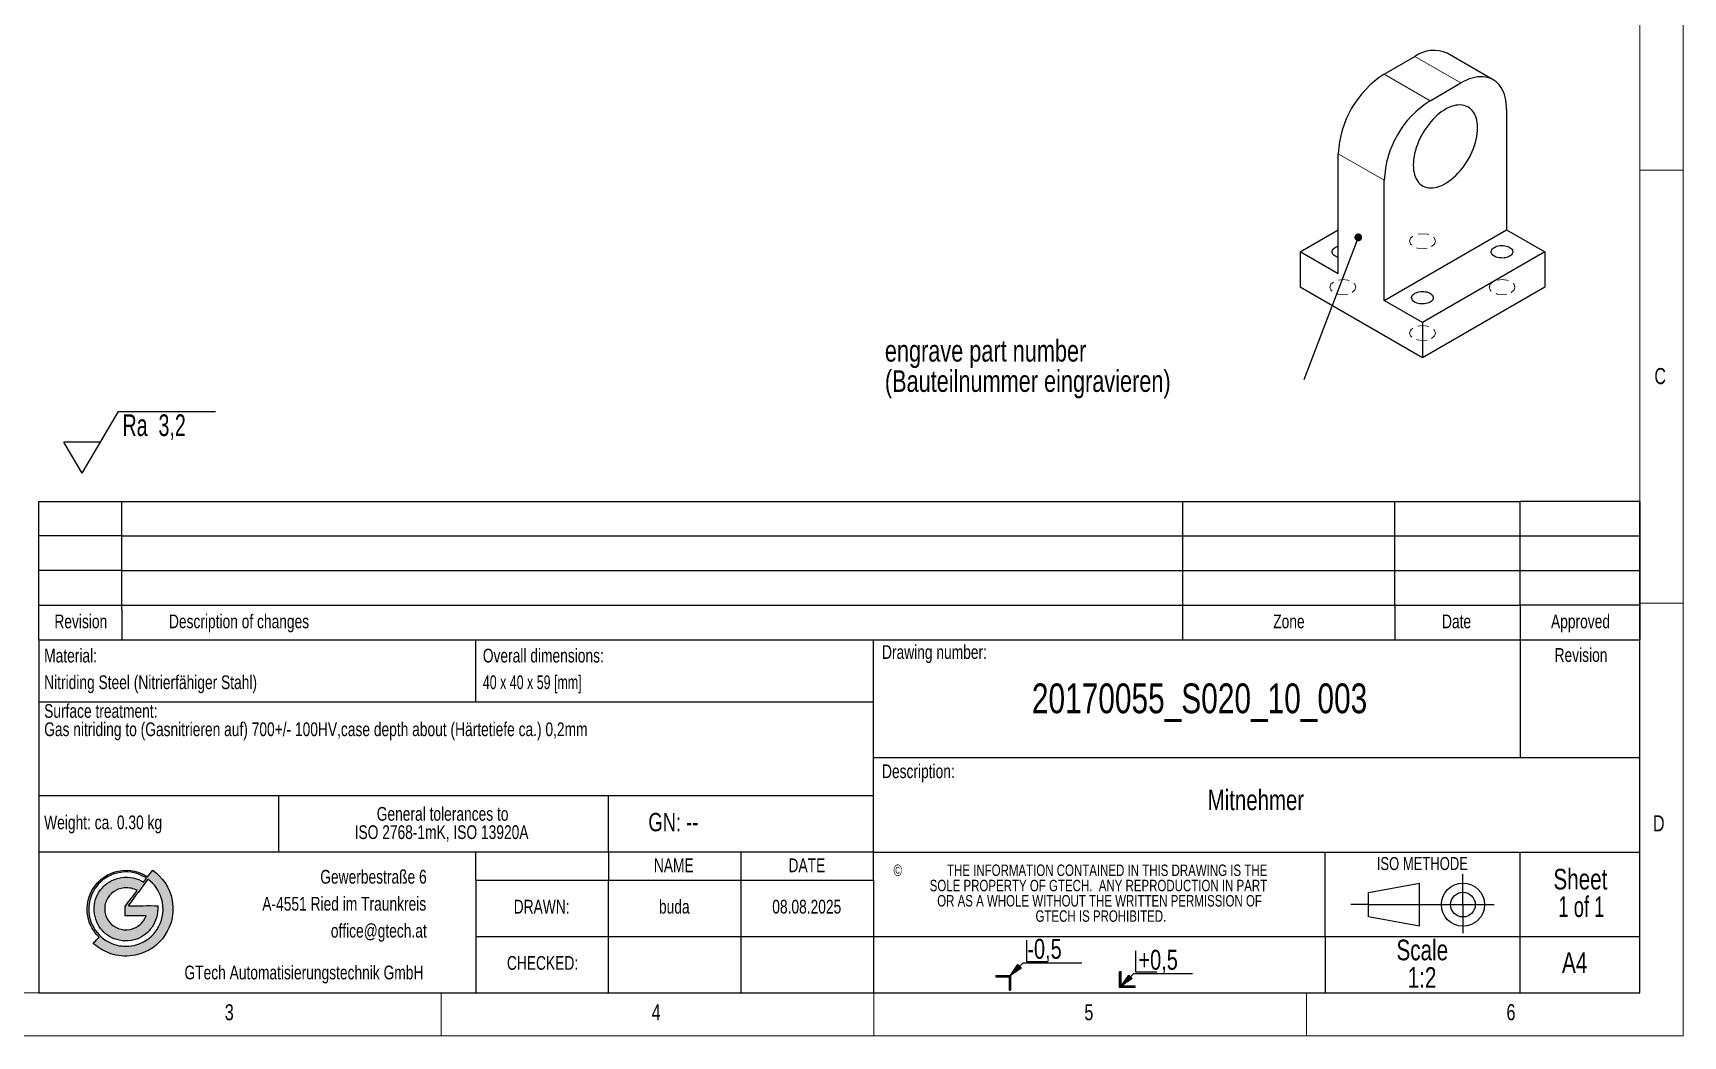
# Model space of a CAD drawing. Header units: millimetres. Extents: x 10 to 584, y 10 to 410.
# Drawn here: x 202.7 to 584, y 10 to 241.7 of the extents above; entities that cross this region are included whole.
import ezdxf

# ---------------------------------------------------------------- set-up
doc = ezdxf.new("R2010")
doc.units = ezdxf.units.MM
doc.header["$LTSCALE"] = 2
doc.linetypes.add('HIDDEN', pattern=[1.905, 1.27, -0.635])
doc.layers.add('SLD-0', color=7, linetype='Continuous')
doc.styles.add('SLDTEXTSTYLE0', font='TXT', dxfattribs={"width": 0.75})
doc.styles.add('SLDTEXTSTYLE1', font='TXT', dxfattribs={"width": 0.676471})
doc.styles.add('SLDTEXTSTYLE2', font='TXT', dxfattribs={"width": 0.666667})
doc.styles.add('SLDTEXTSTYLE3', font='TXT', dxfattribs={"width": 0.678571})
doc.dimstyles.new('SLDDIMSTYLE5', dxfattribs={"dimtxt": 0.18, "dimasz": 1.8, "dimexe": 0, "dimexo": 0.0625, "dimgap": 0, "dimtad": 0, "dimtih": 1, "dimtoh": 1, "dimdec": 0, "dimrnd": 1e-09, "dimzin": 0, "dimdsep": 46, "dimtxsty": 'Standard', "dimblk1": 'DOT', "dimblk2": 'DOT', "dimsah": 1, "dimcen": 0.09, "dimadec": 0, "dimazin": 0, "dimtfac": 1.8, "dimtdec": 0, "dimtofl": 0, "dimtmove": 0, "dimatfit": 3, "dimldrblk": 'DOT', "dimfxl": 1, "dimfrac": 2, "dimtolj": 1, "dimtzin": 0, "dimarcsym": 0})

# ---------------------------------------------------------------- blocks, each defined once
blk = doc.blocks.new('SW_NOTE_0')
at = {"layer": 'SLD-0', "color": 0, "char_height": 3.175, "attachment_point": 2, "style": 'SLDTEXTSTYLE0'}
for s, insert in [('General tolerances to', (22.32, 4.09)), ('ISO 2768-1mK, ISO 13920A', (22.08, -0.14))]:
    blk.add_mtext(s, dxfattribs=dict(at, insert=insert))
blk = doc.blocks.new('SW_NOTE_0_1')
at = {"layer": 'SLD-0', "color": 0, "char_height": 3.175, "attachment_point": 3, "style": 'SLDTEXTSTYLE0'}
for s, insert in [('Gewerbestraße 6', (34.83, 4.09)), ('A-4551 Ried im Traunkreis', (34.71, -2.14)), ('office@gtech.at', (34.84, -8.37)), ('GTech Automatisierungstechnik GmbH', (34.06, -18.02))]:
    blk.add_mtext(s, dxfattribs=dict(at, insert=insert))
blk = doc.blocks.new('SW_NOTE_0_2')
at = {"layer": 'SLD-0', "color": 0, "char_height": 3.175, "attachment_point": 1, "style": 'SLDTEXTSTYLE0'}
for s, insert in [('Surface treatment:', (0, 4.09)), ('Gas nitriding to (Gasnitrieren auf) 700+/- 100HV,case depth about (Härtetiefe ca.) 0,2mm', (0, -0.14))]:
    blk.add_mtext(s, dxfattribs=dict(at, insert=insert))
blk = doc.blocks.new('SW_NOTE_0_3')
at = {"layer": 'SLD-0', "color": 0, "char_height": 4.763, "attachment_point": 2, "style": 'SLDTEXTSTYLE0'}
for s, insert in [('Scale', (8.41, 6.14)), ('1:2', (8.35, -0.21))]:
    blk.add_mtext(s, dxfattribs=dict(at, insert=insert))
blk = doc.blocks.new('SW_NOTE_0_4')
at = {"layer": 'SLD-0', "color": 0, "attachment_point": 2, "style": 'SLDTEXTSTYLE0'}
for s, insert, char_height in [('©', (1.28, 3.41), 2.65), ('THE INFORMATION CONTAINED IN THIS DRAWING IS THE', (49.67, 3.41), 2.6458), ('SOLE PROPERTY OF GTECH.  ANY REPRODUCTION IN PART', (47.66, -0.12), 2.6458), ('OR AS A WHOLE WITHOUT THE WRITTEN PERMISSION OF', (47.92, -3.64), 2.6458), ('GTECH IS PROHIBITED.', (48.23, -7.17), 2.6458)]:
    blk.add_mtext(s, dxfattribs=dict(at, insert=insert, char_height=char_height))
blk = doc.blocks.new('SW_NOTE_0_5')
at = {"layer": 'SLD-0', "color": 0, "char_height": 4.763, "attachment_point": 2}
for s, insert, style in [('Sheet', (8.56, 6.14), 'SLDTEXTSTYLE0'), ('1 of 1', (8.79, -0.21), 'SLDTEXTSTYLE2')]:
    blk.add_mtext(s, dxfattribs=dict(at, insert=insert, style=style))
blk = doc.blocks.new('SW_SFSYMBOL_0')
at = {"layer": 'SLD-0', "color": 0}
for p, q in [((-9.35, -7.14), (-0.92, 7.14)), ((-0.92, 7.14), (21.53, 7.14)), ((-9.35, -7.14), (-13.56, 0)), ((-5.14, 0), (-13.56, 0))]:
    blk.add_line(p, q, dxfattribs=at)
at = {"layer": 'SLD-0', "color": 0, "insert": (0, 6.45), "char_height": 5, "attachment_point": 1, "style": 'SLDTEXTSTYLE3'}
blk.add_mtext('Ra  3,2', dxfattribs=at)
blk = doc.blocks.new('SW_NOTE_0_6')
at = {"color": 0, "linetype": 'Continuous', "lineweight": 0, "char_height": 5, "attachment_point": 1, "style": 'SLDTEXTSTYLE0'}
for s, insert in [('engrave part number', (-96.82, 9.2)), ('(Bauteilnummer eingravieren)', (-96.82, 2.2))]:
    blk.add_mtext(s, dxfattribs=dict(at, insert=insert))
blk = doc.blocks.new('_Dot')
at = {"color": 0, "linetype": 'ByBlock', "lineweight": -2}
blk.add_line((-0.5, 0), (-1, 0), dxfattribs=at)
at = {"color": 0, "linetype": 'ByBlock', "const_width": 0.5}
blk.add_lwpolyline([(-0.25, 0, 1), (0.25, 0, 1)], format="xyb", close=True, dxfattribs=at)

msp = doc.modelspace()

# ---------------------------------------------------------------- hatches: boundary and pattern name
at = {"linetype": 'Continuous'}
h = msp.add_hatch(color=7, dxfattribs=at)
edge = h.paths.add_edge_path(flags=0)
edge.add_spline(control_points=[(230.370607, 48.2754141), (232.5928942, 46.6386573), (234.2577574, 44.4692901), (234.8471294, 41.2858973)], knot_values=[0, 0, 0, 0, 1, 1, 1, 1], weights=[1, 1, 1, 1], degree=3, periodic=0)
edge.add_spline(control_points=[(234.8471294, 41.2858973), (235.5343054, 37.5780477), (234.1735166, 34.4821885), (232.5653758, 32.4775397)], knot_values=[0, 0, 0, 0, 1, 1, 1, 1], weights=[1, 1, 1, 1], degree=3, periodic=0)
edge.add_spline(control_points=[(232.5653758, 32.4775397), (230.8854206, 30.3848595), (228.381599, 28.8102072), (225.0815862, 28.4904136)], knot_values=[0, 0, 0, 0, 1, 1, 1, 1], weights=[1, 1, 1, 1], degree=3, periodic=0)
edge.add_spline(control_points=[(225.0815862, 28.4904136), (223.1887358, 28.3062128), (221.5136022, 28.6540893), (220.1442286, 29.1904982)], knot_values=[0, 0, 0, 0, 1, 1, 1, 1], weights=[1, 1, 1, 1], degree=3, periodic=0)
edge.add_spline(control_points=[(220.1442286, 29.1904982), (218.7467486, 29.7393256), (217.623159, 30.462107), (216.6108465, 31.3820565)], knot_values=[0, 0, 0, 0, 1, 1, 1, 1], weights=[1, 1, 1, 1], degree=3, periodic=0)
edge.add_spline(control_points=[(216.6108465, 31.3820565), (216.9117339, 31.7585725), (217.2396262, 32.0740149), (217.5983062, 32.4775397)], knot_values=[0, 0, 0, 0, 1, 1, 1, 1], weights=[1, 1, 1, 1], degree=3, periodic=0)
edge.add_spline(control_points=[(217.5983062, 32.4775397), (217.6620454, 32.5493933), (217.9262142, 32.8000381), (217.9278214, 32.8281445)], knot_values=[0, 0, 0, 0, 1, 1, 1, 1], weights=[1, 1, 1, 1], degree=3, periodic=0)
edge.add_spline(control_points=[(217.9278214, 32.8281445), (217.9305262, 32.9016053), (217.459499, 33.3110885), (217.4005814, 33.3758861)], knot_values=[0, 0, 0, 0, 1, 1, 1, 1], weights=[1, 1, 1, 1], degree=3, periodic=0)
edge.add_spline(control_points=[(217.4005814, 33.3758861), (216.2905119, 34.6221325), (215.3851487, 36.4063597), (215.2063536, 38.5471501)], knot_values=[0, 0, 0, 0, 1, 1, 1, 1], weights=[1, 1, 1, 1], degree=3, periodic=0)
edge.add_spline(control_points=[(215.2063536, 38.5471501), (214.9800049, 41.2610053), (215.9042704, 43.3526389), (217.1596857, 44.9235789)], knot_values=[0, 0, 0, 0, 1, 1, 1, 1], weights=[1, 1, 1, 1], degree=3, periodic=0)
edge.add_spline(control_points=[(217.1596857, 44.9235789), (218.3816006, 46.4523789), (220.1383094, 47.6531141), (222.404383, 48.1008957)], knot_values=[0, 0, 0, 0, 1, 1, 1, 1], weights=[1, 1, 1, 1], degree=3, periodic=0)
edge.add_spline(control_points=[(222.404383, 48.1008957), (224.9989526, 48.6131221), (227.4865846, 47.9070125), (229.1416086, 46.7635093)], knot_values=[0, 0, 0, 0, 1, 1, 1, 1], weights=[1, 1, 1, 1], degree=3, periodic=0)
edge.add_spline(control_points=[(229.1416086, 46.7635093), (229.5808054, 47.2382605), (229.9183958, 47.8135597), (230.3490078, 48.2975621)], knot_values=[0, 0, 0, 0, 1, 1, 1, 1], weights=[1, 1, 1, 1], degree=3, periodic=0)
edge.add_spline(control_points=[(230.3490078, 48.2975621), (230.3668438, 48.3019917), (230.3689214, 48.2895261), (230.370607, 48.2754141)], knot_values=[0, 0, 0, 0, 1, 1, 1, 1], weights=[1, 1, 1, 1], degree=3, periodic=0)
edge = h.paths.add_edge_path(flags=0)
edge.add_spline(control_points=[(221.4606822, 31.1627325), (222.5075574, 30.8213397), (223.6214254, 30.6419958), (224.840663, 30.7467892)], knot_values=[0, 0, 0, 0, 1, 1, 1, 1], weights=[1, 1, 1, 1], degree=3, periodic=0)
edge.add_spline(control_points=[(224.840663, 30.7467892), (228.2126078, 31.0379589), (230.5326598, 32.9994093), (231.7750646, 35.3476069)], knot_values=[0, 0, 0, 0, 1, 1, 1, 1], weights=[1, 1, 1, 1], degree=3, periodic=0)
edge.add_spline(control_points=[(231.7750646, 35.3476069), (232.6571822, 37.0162333), (233.0423222, 39.4714077), (232.3893286, 41.7024365)], knot_values=[0, 0, 0, 0, 1, 1, 1, 1], weights=[1, 1, 1, 1], degree=3, periodic=0)
edge.add_spline(control_points=[(232.3893286, 41.7024365), (231.812383, 43.6719229), (230.715763, 45.0888461), (229.2075822, 46.2157677)], knot_values=[0, 0, 0, 0, 1, 1, 1, 1], weights=[1, 1, 1, 1], degree=3, periodic=0)
edge.add_spline(control_points=[(229.2075822, 46.2157677), (227.8025758, 44.2369909), (226.2354382, 42.2448077), (224.840663, 40.2779085)], knot_values=[0, 0, 0, 0, 1, 1, 1, 1], weights=[1, 1, 1, 1], degree=3, periodic=0)
edge.add_spline(control_points=[(224.840663, 40.2779085), (224.8066374, 40.2314565), (224.7218086, 40.1768901), (224.7526198, 40.1034293)], knot_values=[0, 0, 0, 0, 1, 1, 1, 1], weights=[1, 1, 1, 1], degree=3, periodic=0)
edge.add_spline(control_points=[(224.7526198, 40.1034293), (226.9630686, 40.0505093), (229.3220854, 40.1558397), (231.5551526, 40.0807325)], knot_values=[0, 0, 0, 0, 1, 1, 1, 1], weights=[1, 1, 1, 1], degree=3, periodic=0)
edge.add_spline(control_points=[(231.5551526, 40.0807325), (231.5887862, 38.0231637), (231.0690726, 36.4344661), (230.1949518, 35.1731277)], knot_values=[0, 0, 0, 0, 1, 1, 1, 1], weights=[1, 1, 1, 1], degree=3, periodic=0)
edge.add_spline(control_points=[(230.1949518, 35.1731277), (229.3436454, 33.9447173), (228.1596094, 32.9421381), (226.705407, 32.3905941)], knot_values=[0, 0, 0, 0, 1, 1, 1, 1], weights=[1, 1, 1, 1], degree=3, periodic=0)
edge.add_spline(control_points=[(226.705407, 32.3905941), (225.062143, 31.7666869), (222.9256646, 31.8428525), (221.416935, 32.4554309)], knot_values=[0, 0, 0, 0, 1, 1, 1, 1], weights=[1, 1, 1, 1], degree=3, periodic=0)
edge.add_spline(control_points=[(221.416935, 32.4554309), (219.9611254, 33.0469197), (218.7656822, 34.0560061), (217.9715686, 35.3043693)], knot_values=[0, 0, 0, 0, 1, 1, 1, 1], weights=[1, 1, 1, 1], degree=3, periodic=0)
edge.add_spline(control_points=[(217.9715686, 35.3043693), (217.1461734, 36.6019285), (216.5773501, 38.3823925), (216.8523106, 40.3222045)], knot_values=[0, 0, 0, 0, 1, 1, 1, 1], weights=[1, 1, 1, 1], degree=3, periodic=0)
edge.add_spline(control_points=[(216.8523106, 40.3222045), (217.1045783, 42.1011005), (217.873255, 43.4455429), (218.9369078, 44.5064909)], knot_values=[0, 0, 0, 0, 1, 1, 1, 1], weights=[1, 1, 1, 1], degree=3, periodic=0)
edge.add_spline(control_points=[(218.9369078, 44.5064909), (219.9589302, 45.5274941), (221.3332038, 46.3313685), (223.128799, 46.5884421)], knot_values=[0, 0, 0, 0, 1, 1, 1, 1], weights=[1, 1, 1, 1], degree=3, periodic=0)
edge.add_spline(control_points=[(223.128799, 46.5884421), (225.0172982, 46.8601765), (226.9479374, 46.4241549), (228.197947, 45.5366277)], knot_values=[0, 0, 0, 0, 1, 1, 1, 1], weights=[1, 1, 1, 1], degree=3, periodic=0)
edge.add_spline(control_points=[(228.197947, 45.5366277), (228.4734054, 45.8024037), (228.6970022, 46.1189437), (228.9001758, 46.4577493)], knot_values=[0, 0, 0, 0, 1, 1, 1, 1], weights=[1, 1, 1, 1], degree=3, periodic=0)
edge.add_spline(control_points=[(228.9001758, 46.4577493), (227.5334678, 47.2523725), (226.0215238, 47.9858437), (223.8088798, 47.8815717)], knot_values=[0, 0, 0, 0, 1, 1, 1, 1], weights=[1, 1, 1, 1], degree=3, periodic=0)
edge.add_spline(control_points=[(223.8088798, 47.8815717), (221.4504118, 47.7698517), (219.6218494, 46.7871469), (218.3227222, 45.6020133)], knot_values=[0, 0, 0, 0, 1, 1, 1, 1], weights=[1, 1, 1, 1], degree=3, periodic=0)
edge.add_spline(control_points=[(218.3227222, 45.6020133), (216.9868254, 44.3849317), (215.9863865, 42.7055645), (215.6676749, 40.5626181)], knot_values=[0, 0, 0, 0, 1, 1, 1, 1], weights=[1, 1, 1, 1], degree=3, periodic=0)
edge.add_spline(control_points=[(215.6676749, 40.5626181), (215.2971016, 38.0750253), (216.0241949, 35.9590877), (217.0716229, 34.4714085)], knot_values=[0, 0, 0, 0, 1, 1, 1, 1], weights=[1, 1, 1, 1], degree=3, periodic=0)
edge.add_spline(control_points=[(217.0716229, 34.4714085), (218.1633742, 32.9210485), (219.5581102, 31.7850325), (221.4606822, 31.1627325)], knot_values=[0, 0, 0, 0, 1, 1, 1, 1], weights=[1, 1, 1, 1], degree=3, periodic=0)
edge = h.paths.add_edge_path(flags=0)
edge.add_spline(control_points=[(219.2880222, 38.6346445), (219.4263198, 37.7309277), (219.835803, 36.9179197), (220.3414046, 36.3129069)], knot_values=[0, 0, 0, 0, 1, 1, 1, 1], weights=[1, 1, 1, 1], degree=3, periodic=0)
edge.add_spline(control_points=[(220.3414046, 36.3129069), (221.3877702, 35.0591341), (223.1190774, 34.2050837), (225.1696294, 34.6253469)], knot_values=[0, 0, 0, 0, 1, 1, 1, 1], weights=[1, 1, 1, 1], degree=3, periodic=0)
edge.add_spline(control_points=[(225.1696294, 34.6253469), (226.9749462, 34.9959437), (228.1277006, 36.1346645), (228.7904942, 37.7579365)], knot_values=[0, 0, 0, 0, 1, 1, 1, 1], weights=[1, 1, 1, 1], degree=3, periodic=0)
edge.add_spline(control_points=[(228.7904942, 37.7579365), (227.2088918, 37.7303789), (225.5947534, 37.7357885), (223.9844566, 37.7368469)], knot_values=[0, 0, 0, 0, 1, 1, 1, 1], weights=[1, 1, 1, 1], degree=3, periodic=0)
edge.add_line((223.9844566, 37.7368469), (223.9844566, 39.9489421))
edge.add_spline(control_points=[(223.9844566, 39.9489421), (224.889271, 41.2076149), (225.872407, 42.3884757), (226.7713022, 43.6529893)], knot_values=[0, 0, 0, 0, 1, 1, 1, 1], weights=[1, 1, 1, 1], degree=3, periodic=0)
edge.add_spline(control_points=[(226.7713022, 43.6529893), (225.958843, 44.0414221), (224.9691998, 44.2970061), (223.7208366, 44.2007309)], knot_values=[0, 0, 0, 0, 1, 1, 1, 1], weights=[1, 1, 1, 1], degree=3, periodic=0)
edge.add_spline(control_points=[(223.7208366, 44.2007309), (221.8096406, 44.0516925), (220.4197262, 42.8583661), (219.727219, 41.4620621)], knot_values=[0, 0, 0, 0, 1, 1, 1, 1], weights=[1, 1, 1, 1], degree=3, periodic=0)
edge.add_spline(control_points=[(219.727219, 41.4620621), (219.3420398, 40.6851573), (219.1329862, 39.6512965), (219.2880222, 38.6346445)], knot_values=[0, 0, 0, 0, 1, 1, 1, 1], weights=[1, 1, 1, 1], degree=3, periodic=0)
for points in [[(425.2052914, 23.7022358), (428.2543078, 23.7022358), (428.2543078, 20.6088921), (428.6052914, 20.6088921), (428.6052914, 24.0088921), (425.2052914, 24.0088921)], [(428.6052914, 24.0088921), (430.2924199, 26.5486676), (431.1449871, 25.6974245)], [(454.1579316, 21.5120318), (454.1579316, 24.8053755), (453.806948, 24.8053755), (453.806948, 21.2053755), (457.406948, 21.2053755), (457.406948, 21.5120318)], [(454.1579316, 21.5120318), (455.9224559, 24.0579642), (456.7081536, 23.2719207)]]:
    msp.add_hatch(color=7, dxfattribs=at).paths.add_polyline_path(points, flags=0)

# ---------------------------------------------------------------- linework, layer by layer
at = {"color": 7, "linetype": 'Continuous', "lineweight": 18}
for p, q in [((584, 10), (584, 410)), ((574, 400), (574, 133.5000001)), ((584, 210), (574, 210)), ((574, 110), (584, 110)), ((20, 20), (204.013896, 20)), ((297, 20), (297, 10)), ((397, 20), (397, 10)), ((497, 20), (497, 10)), ((10, 10), (584, 10))]:
    msp.add_line(p, q, dxfattribs=at)
at = {"color": 7, "linetype": 'Continuous', "lineweight": 25}
for p, q in [((540.1250039, 230.8881338), (529.5184021, 237.0111947)), ((514.9479438, 232.1865333), (522.0190116, 236.2685739)), ((525.5545455, 226.0634725), (532.6256134, 230.1455131)), ((543.2322151, 224.0204617), (543.2322151, 196.2580741)), ((504.3413421, 186.0529727), (504.3413421, 213.8153603)), ((514.9479438, 179.9299119), (514.9479438, 207.6922995)), ((495.5025073, 191.1555234), (504.3413421, 196.2580741)), ((514.9479438, 179.9299119), (543.2322151, 196.2580741)), ((543.2322151, 196.2580741), (552.0710498, 191.1555234)), ((495.5025073, 191.1555234), (495.5025073, 182.9901153)), ((504.3413421, 186.0529727), (495.5025073, 191.1555234)), ((552.0710498, 191.1555234), (523.7867786, 174.8273612)), ((552.0710498, 191.1555234), (552.0710498, 182.9901153)), ((523.7867786, 166.6619531), (495.5025073, 182.9901153)), ((523.7867786, 174.8273612), (514.9479438, 179.9299119)), ((552.0710498, 182.9901153), (523.7867786, 166.6619531)), ((523.7867786, 174.8273612), (523.7867786, 166.6619531))]:
    msp.add_line(p, q, dxfattribs=at)
at = {"color": 8, "linetype": 'Continuous', "lineweight": 18}
for p, q in [((532.6256134, 230.1455131), (522.0190116, 236.2685739)), ((514.9479438, 232.1865333), (525.5545455, 226.0634725)), ((514.9479438, 207.6922995), (504.3413421, 213.8153603))]:
    msp.add_line(p, q, dxfattribs=at)
at = {"color": 7, "linetype": 'Continuous', "lineweight": 25, "flags": 128}
for points in [[(543.2322151, 224.0204617), (543.2112854, 224.7774446), (543.1485789, 225.5072751), (543.044343, 226.2070728), (542.8989892, 226.8740761), (542.713091, 227.5056526), (542.4873822, 228.0993097), (542.2227535, 228.6527045), (541.9202493, 229.163653), (541.5810634, 229.6301388), (541.2065344, 230.0503209), (540.7981404, 230.4225409), (540.3574933, 230.7453299), (539.8863319, 231.017414), (539.3865157, 231.2377194), (538.8600174, 231.4053766), (538.3089148, 231.5197241), (537.7353827, 231.5803105), (537.1416847, 231.5868966), (536.5301639, 231.5394566), (535.9032335, 231.4381776), (535.2633679, 231.2834594), (534.6130923, 231.0759125), (533.954973, 230.8163561), (533.2916074, 230.5058144), (532.6256134, 230.1455131)], [(536.5147007, 219.7805309), (536.4948939, 220.394935), (536.4355792, 220.9831926), (536.3370731, 221.5421651), (536.1999012, 222.06887), (536.0247953, 222.5604973), (535.8126896, 223.0144238), (535.564716, 223.4282277), (535.2821973, 223.7997011), (534.9666411, 224.126862), (534.6197308, 224.407965), (534.2433174, 224.6415102), (533.8394093, 224.8262515), (533.4101615, 224.9612033), (532.9578641, 225.0456456), (532.4849305, 225.0791278), (531.9938839, 225.0614712), (531.4873442, 224.9927701), (530.968014, 224.873391), (530.4386643, 224.7039709), (529.9021192, 224.4854137), (529.3612416, 224.2188855), (528.8189173, 223.9058083), (528.2780397, 223.5478525), (527.7414946, 223.146928), (527.2121449, 222.7051739), (526.6928148, 222.2249472), (526.1862751, 221.70881), (525.6952284, 221.1595162), (525.2222948, 220.5799964), (524.7699974, 219.9733428), (524.3407496, 219.342792), (523.9368415, 218.6917083), (523.5604281, 218.0235655), (523.2135178, 217.3419284), (522.8979616, 216.6504339), (522.6154429, 215.9527715), (522.3674693, 215.2526633), (522.1553636, 214.5538449), (521.9802577, 213.8600446), (521.8430858, 213.1749643), (521.7445797, 212.5022591), (521.685265, 211.8455183), (521.6654583, 211.2082457), (521.685265, 210.5938415), (521.7445797, 210.0055839), (521.8430858, 209.4466115), (521.9802577, 208.9199065), (522.1553636, 208.4282792), (522.3674693, 207.9743527), (522.6154429, 207.5605489), (522.8979616, 207.1890755), (523.2135178, 206.8619145), (523.5604281, 206.5808115), (523.9368415, 206.3472664), (524.3407496, 206.162525), (524.7699974, 206.0275732), (525.2222948, 205.943131), (525.6952284, 205.9096488), (526.1862751, 205.9273054), (526.6928148, 205.9960065), (527.2121449, 206.1153855), (527.7414946, 206.2848056), (528.2780397, 206.5033629), (528.8189173, 206.7698911), (529.3612416, 207.0829683), (529.9021192, 207.4409241), (530.4386643, 207.8418485), (530.968014, 208.2836026), (531.4873442, 208.7638294), (531.9938839, 209.2799666), (532.4849305, 209.8292604), (532.9578641, 210.4087801), (533.4101615, 211.0154338), (533.8394093, 211.6459846), (534.2433174, 212.2970683), (534.6197308, 212.9652111), (534.9666411, 213.6468481), (535.2821973, 214.3383426), (535.564716, 215.0360051), (535.8126896, 215.7361132), (536.0247953, 216.4349317), (536.1999012, 217.1287319), (536.3370731, 217.8138122), (536.4355792, 218.4865174), (536.4948939, 219.1432583), (536.5147007, 219.7805309)], [(504.3413421, 189.8486328), (504.0719221, 189.9335147), (503.7712838, 190.061604), (503.507073, 190.2141297), (503.2851918, 190.3876845), (503.1105966, 190.5783915), (502.9871877, 190.7819908), (502.9177218, 190.9939341), (502.9037505, 191.2094871), (502.9455861, 191.4238346), (503.042294, 191.6321885), (503.1917138, 191.8298945), (503.3905078, 192.0125362), (503.6342353, 192.1760336), (503.9174518, 192.3167345), (504.2338307, 192.4314958), (504.3413421, 192.4624141)], [(543.9393219, 190.1350133), (543.6561054, 189.9943124), (543.3397265, 189.879551), (542.9972526, 189.7932928), (542.6363339, 189.7374645), (542.2650329, 189.7133134), (541.8916437, 189.7213788), (541.5245073, 189.7614806), (541.1718248, 189.8327231), (540.8414747, 189.9335147), (540.5408364, 190.061604), (540.2766256, 190.2141297), (540.0547444, 190.3876845), (539.8801493, 190.5783915), (539.7567403, 190.7819908), (539.6872744, 190.9939341), (539.6733031, 191.2094871), (539.7151387, 191.4238346), (539.8118466, 191.6321885), (539.9612664, 191.8298945), (540.1600605, 192.0125362), (540.403788, 192.1760336), (540.6870044, 192.3167345), (541.0033833, 192.4314958), (541.3458572, 192.517754), (541.7067759, 192.5735823), (542.0780769, 192.5977335), (542.4514661, 192.589668), (542.8186025, 192.5495662), (543.171285, 192.4783237), (543.5016351, 192.3775321), (543.8022734, 192.2494428), (544.0664842, 192.0969172), (544.2883654, 191.9233624), (544.4629605, 191.7326553), (544.5863695, 191.5290561), (544.6558354, 191.3171127), (544.6698067, 191.1015597), (544.6279711, 190.8872122), (544.5312632, 190.6788583), (544.3818434, 190.4811523), (544.1830494, 190.2985107), (543.9393219, 190.1350133)], [(525.5545455, 179.5217078), (525.2713291, 179.3810069), (524.9549502, 179.2662456), (524.6124762, 179.1799873), (524.2515576, 179.1241591), (523.8802566, 179.1000079), (523.5068674, 179.1080733), (523.139731, 179.1481752), (522.7870485, 179.2194177), (522.4566984, 179.3202093), (522.1560601, 179.4482986), (521.8918493, 179.6008242), (521.6699681, 179.774379), (521.495373, 179.9650861), (521.371964, 180.1686853), (521.3024981, 180.3806287), (521.2885268, 180.5961817), (521.3303624, 180.8105292), (521.4270703, 181.0188831), (521.5764901, 181.2165891), (521.7752841, 181.3992307), (522.0190116, 181.5627281), (522.3022281, 181.703429), (522.618607, 181.8181904), (522.9610809, 181.9044486), (523.3219996, 181.9602768), (523.6933006, 181.984428), (524.0666898, 181.9763626), (524.4338262, 181.9362607), (524.7865087, 181.8650183), (525.1168588, 181.7642267), (525.4174971, 181.6361374), (525.6817079, 181.4836117), (525.9035891, 181.3100569), (526.0781842, 181.1193498), (526.2015932, 180.9157506), (526.2710591, 180.7038073), (526.2850304, 180.4882543), (526.2431948, 180.2739068), (526.1464869, 180.0655529), (525.9970671, 179.8678469), (525.798273, 179.6852052), (525.5545455, 179.5217078)]]:
    msp.add_lwpolyline(points, dxfattribs=at)
at = {"color": 7, "linetype": 'HIDDEN', "lineweight": 18, "flags": 128}
for points in [[(525.9080989, 192.3788086), (526.5584172, 192.9406654), (526.7867786, 193.6034208), (526.5584172, 194.2661761), (525.9080989, 194.8280329), (524.9348289, 195.2034537), (523.7867786, 195.3352839), (522.6387283, 195.2034537), (521.6654583, 194.8280329), (521.01514, 194.2661761), (520.7867786, 193.6034208), (521.01514, 192.9406654), (521.6654583, 192.3788086), (522.6387283, 192.0033879), (523.7867786, 191.8715576), (524.9348289, 192.0033879), (525.9080989, 192.3788086)], [(507.5233226, 181.7655031), (508.1736409, 182.32736), (508.4020023, 182.9901153), (508.1736409, 183.6528706), (507.5233226, 184.2147275), (506.5500526, 184.5901482), (505.4020023, 184.7219784), (504.253952, 184.5901482), (503.2806819, 184.2147275), (502.6303637, 183.6528706), (502.4020023, 182.9901153), (502.6303637, 182.32736), (503.2806819, 181.7655031), (504.253952, 181.3900824), (505.4020023, 181.2582522), (506.5500526, 181.3900824), (507.5233226, 181.7655031)], [(544.2928752, 181.7655031), (544.9431935, 182.32736), (545.1715549, 182.9901153), (544.9431935, 183.6528706), (544.2928752, 184.2147275), (543.3196052, 184.5901482), (542.1715549, 184.7219784), (541.0235046, 184.5901482), (540.0502346, 184.2147275), (539.3999163, 183.6528706), (539.1715549, 182.9901153), (539.3999163, 182.32736), (540.0502346, 181.7655031), (541.0235046, 181.3900824), (542.1715549, 181.2582522), (543.3196052, 181.3900824), (544.2928752, 181.7655031)], [(525.9080989, 171.1521977), (526.5584172, 171.7140545), (526.7867786, 172.3768099), (526.5584172, 173.0395652), (525.9080989, 173.601422), (524.9348289, 173.9768428), (523.7867786, 174.108673), (522.6387283, 173.9768428), (521.6654583, 173.601422), (521.01514, 173.0395652), (520.7867786, 172.3768099), (521.01514, 171.7140545), (521.6654583, 171.1521977), (522.6387283, 170.7767769), (523.7867786, 170.6449467), (524.9348289, 170.7767769), (525.9080989, 171.1521977)]]:
    msp.add_lwpolyline(points, dxfattribs=at)
at = {"color": 7, "linetype": 'Continuous', "lineweight": 25}
for centre, radius, start, end in [((526.4040101, 230.2242449), 7.4674041, 65.350580528, 125.959877901), ((527.3377162, 212.7858462), 23.0194075, 122.563336703, 177.436663151), ((537.9443434, 206.6627706), 23.0194336, 122.563370502, 177.436629352)]:
    msp.add_arc(centre, radius, start, end, dxfattribs=at)
at = {"layer": 'SLD-0'}
for p, q in [((204.013896, 101.5), (204.013896, 133.5000001)), ((204.013896, 133.5000001), (223.213896, 133.5000001)), ((468.4001583, 101.5), (468.4001583, 133.5000002)), ((517.4001583, 133.5000001), (546.3663072, 133.5000001)), ((574, 133.5000001), (546.3663072, 133.5000001)), ((574, 133.5000001), (574, 101.5)), ((574, 20), (574, 133.5000001)), ((223.213896, 125.5), (204.013896, 125.5)), ((517.4001583, 125.5), (574, 125.5)), ((223.213896, 117.5), (204.013896, 117.5)), ((517.4001583, 117.5), (574, 117.5)), ((517.4001583, 109.5000001), (546.3663072, 109.5000001)), ((573.994, 109.5000001), (546.3663072, 109.5000001)), ((204.013896, 101.5), (204.013896, 20)), ((305.0056619, 87.1), (305.0056619, 101.5)), ((396.9212808, 87.1), (396.9212808, 101.5)), ((546.3723072, 101.5), (546.3723072, 74.2439171)), ((396.9212808, 87.1), (204.013896, 87.1)), ((396.9212808, 74.2439171), (396.9212808, 87.1)), ((396.9212808, 52.5), (396.9212808, 74.2439171)), ((574.006948, 74.2439171), (396.9212808, 74.2439171)), ((396.9212808, 65.5), (204.013896, 65.5)), ((259.4044673, 65.5), (259.4044673, 52.5)), ((335.6442015, 52.5), (335.6442015, 65.5)), ((305.0056619, 52.5), (204.006948, 52.5)), ((335.6442015, 52.5), (305.0056619, 52.5)), ((305.0056619, 46), (305.0056619, 52.5)), ((366.2827411, 52.5), (335.6442015, 52.5)), ((335.6442015, 52.5), (335.6442015, 46)), ((396.9212808, 52.5), (366.2827411, 52.5)), ((366.2827411, 52.5), (366.2827411, 20)), ((396.9212808, 46), (396.9212808, 52.5)), ((501.328887, 33), (501.328887, 52.5)), ((546.3723072, 20), (546.3723072, 52.5)), ((305.0056619, 46), (305.0056619, 33)), ((305.0056619, 46), (335.6442015, 46)), ((335.6442015, 46), (396.9212808, 46)), ((335.6442015, 20), (335.6442015, 46)), ((396.9212808, 46), (396.9212808, 33)), ((533.1398532, 40.338088), (533.1398532, 47.4011162)), ((511.2938434, 40.338088), (507.2142254, 40.338088)), ((511.2938434, 40.338088), (540.3726203, 40.338088)), ((533.1398532, 40.338088), (533.1398532, 33.759205)), ((305.0056619, 33), (305.0056619, 20)), ((305.0056619, 33), (335.6442015, 33)), ((335.6442015, 33), (396.9212808, 33)), ((396.9212808, 33), (396.9212808, 20)), ((432.3033539, 32.1247061), (432.3033539, 27.2247061)), ((501.328887, 33), (501.328887, 20)), ((428.6052914, 24.0088921), (431.4911401, 26.8992293)), ((431.4911401, 26.8992293), (445.0600641, 26.8992293)), ((432.3033539, 27.2247061), (437.2033539, 27.2247061)), ((457.5061583, 29.7053755), (457.5061583, 24.8053755)), ((425.2052914, 24.0088921), (428.6052914, 24.0088921)), ((425.2052914, 24.0088921), (425.2052914, 23.7022358)), ((425.2052914, 23.7022358), (428.2543078, 23.7022358)), ((428.2543078, 23.7022358), (428.2543078, 20.6088921)), ((428.6052914, 24.0088921), (430.2924199, 26.5486676)), ((431.1449871, 25.6974245), (428.6052914, 24.0088921)), ((428.6052914, 24.0088921), (428.6052914, 20.6088921)), ((430.2924199, 26.5486676), (431.1449871, 25.6974245)), ((453.806948, 21.2053755), (453.806948, 24.8053755)), ((454.1579316, 24.8053755), (453.806948, 24.8053755)), ((454.1579316, 21.5120318), (454.1579316, 24.8053755)), ((454.1579316, 21.5120318), (457.0858528, 24.4386652)), ((454.1579316, 21.5120318), (455.9224559, 24.0579642)), ((456.7081536, 23.2719207), (454.1579316, 21.5120318)), ((455.9224559, 24.0579642), (456.7081536, 23.2719207)), ((457.0858528, 24.4386652), (470.6547769, 24.4386652)), ((457.5061583, 24.8053755), (462.4061583, 24.8053755)), ((204.013896, 20), (574, 20)), ((204.013896, 20), (574, 20)), ((428.2543078, 20.6088921), (428.6052914, 20.6088921)), ((457.406948, 21.2053755), (453.806948, 21.2053755)), ((457.406948, 21.5120318), (454.1579316, 21.5120318)), ((457.406948, 21.2053755), (457.406948, 21.5120318))]:
    msp.add_line(p, q, dxfattribs=at)
at = {"layer": 'SLD-0', "color": 7}
for p, q in [((223.213896, 133.5000001), (517.4001583, 133.5000001)), ((223.213896, 108.5), (223.213896, 133.5000001)), ((517.4001583, 109.5000001), (517.4001583, 133.5000001)), ((546.3663072, 109.5000001), (546.3663072, 133.5000001)), ((223.213896, 125.5), (517.4001583, 125.5)), ((223.213896, 117.5), (517.4001583, 117.5)), ((204.013896, 109.5000001), (517.4001583, 109.5000001)), ((223.213896, 108.5), (223.213896, 101.5)), ((517.4001583, 109.5000001), (517.4001583, 101.5)), ((546.3663072, 109.5000001), (546.3723072, 101.5)), ((204.1931689, 101.5), (574, 101.5)), ((396.9212808, 52.5), (574.006948, 52.5)), ((396.9212808, 33), (574.006948, 33))]:
    msp.add_line(p, q, dxfattribs=at)
at = {"layer": 'SLD-0', "color": 5, "linetype": 'Continuous', "true_color": 0x0000ff}
for p, q in [((511.2938434, 43.1770569), (523.1311836, 45.3285691)), ((511.2938434, 37.4991191), (511.2938434, 43.1770569)), ((523.1311836, 35.3476069), (523.1311836, 45.3285691)), ((523.1311836, 35.3476069), (511.2938434, 37.4991191))]:
    msp.add_line(p, q, dxfattribs=at)
at = {"layer": 'SLD-0', "color": 166, "true_color": 0x001f7e}
msp.add_line((223.9844566, 37.7368469), (223.9844566, 39.9489421), dxfattribs=at)
at = {"layer": 'SLD-0', "color": 5, "linetype": 'Continuous', "true_color": 0x0000ff}
for radius in [4.9904811, 2.8484879]:
    msp.add_circle((533.1398532, 40.338088), radius, dxfattribs=at)
at = {"layer": 'SLD-0', "color": 166, "true_color": 0x001f7e}
for points in [[(217.1596857, 44.9235789), (218.3816006, 46.4523789), (220.1383094, 47.6531141), (222.404383, 48.1008957)], [(223.8088798, 47.8815717), (221.4504118, 47.7698517), (219.6218494, 46.7871469), (218.3227222, 45.6020133)], [(218.9369078, 44.5064909), (219.9589302, 45.5274941), (221.3332038, 46.3313685), (223.128799, 46.5884421)], [(222.404383, 48.1008957), (224.9989526, 48.6131221), (227.4865846, 47.9070125), (229.1416086, 46.7635093)], [(223.128799, 46.5884421), (225.0172982, 46.8601765), (226.9479374, 46.4241549), (228.197947, 45.5366277)], [(228.9001758, 46.4577493), (227.5334678, 47.2523725), (226.0215238, 47.9858437), (223.8088798, 47.8815717)], [(229.2075822, 46.2157677), (227.8025758, 44.2369909), (226.2354382, 42.2448077), (224.840663, 40.2779085)], [(228.197947, 45.5366277), (228.4734054, 45.8024037), (228.6970022, 46.1189437), (228.9001758, 46.4577493)], [(229.1416086, 46.7635093), (229.5808054, 47.2382605), (229.9183958, 47.8135597), (230.3490078, 48.2975621)], [(232.3893286, 41.7024365), (231.812383, 43.6719229), (230.715763, 45.0888461), (229.2075822, 46.2157677)], [(230.3490078, 48.2975621), (230.3668438, 48.3019917), (230.3689214, 48.2895261), (230.370607, 48.2754141)], [(230.370607, 48.2754141), (232.5928942, 46.6386573), (234.2577574, 44.4692901), (234.8471294, 41.2858973)], [(215.2063536, 38.5471501), (214.9800049, 41.2610053), (215.9042704, 43.3526389), (217.1596857, 44.9235789)], [(218.3227222, 45.6020133), (216.9868254, 44.3849317), (215.9863865, 42.7055645), (215.6676749, 40.5626181)], [(216.8523106, 40.3222045), (217.1045783, 42.1011005), (217.873255, 43.4455429), (218.9369078, 44.5064909)], [(223.7208366, 44.2007309), (221.8096406, 44.0516925), (220.4197262, 42.8583661), (219.727219, 41.4620621)], [(226.7713022, 43.6529893), (225.958843, 44.0414221), (224.9691998, 44.2970061), (223.7208366, 44.2007309)], [(223.9844566, 39.9489421), (224.889271, 41.2076149), (225.872407, 42.3884757), (226.7713022, 43.6529893)], [(217.4005814, 33.3758861), (216.2905119, 34.6221325), (215.3851487, 36.4063597), (215.2063536, 38.5471501)], [(215.6676749, 40.5626181), (215.2971016, 38.0750253), (216.0241949, 35.9590877), (217.0716229, 34.4714085)], [(217.9715686, 35.3043693), (217.1461734, 36.6019285), (216.5773501, 38.3823925), (216.8523106, 40.3222045)], [(219.727219, 41.4620621), (219.3420398, 40.6851573), (219.1329862, 39.6512965), (219.2880222, 38.6346445)], [(219.2880222, 38.6346445), (219.4263198, 37.7309277), (219.835803, 36.9179197), (220.3414046, 36.3129069)], [(224.840663, 40.2779085), (224.8066374, 40.2314565), (224.7218086, 40.1768901), (224.7526198, 40.1034293)], [(224.7526198, 40.1034293), (226.9630686, 40.0505093), (229.3220854, 40.1558397), (231.5551526, 40.0807325)], [(231.5551526, 40.0807325), (231.5887862, 38.0231637), (231.0690726, 36.4344661), (230.1949518, 35.1731277)], [(231.7750646, 35.3476069), (232.6571822, 37.0162333), (233.0423222, 39.4714077), (232.3893286, 41.7024365)], [(234.8471294, 41.2858973), (235.5343054, 37.5780477), (234.1735166, 34.4821885), (232.5653758, 32.4775397)], [(217.0716229, 34.4714085), (218.1633742, 32.9210485), (219.5581102, 31.7850325), (221.4606822, 31.1627325)], [(221.416935, 32.4554309), (219.9611254, 33.0469197), (218.7656822, 34.0560061), (217.9715686, 35.3043693)], [(220.3414046, 36.3129069), (221.3877702, 35.0591341), (223.1190774, 34.2050837), (225.1696294, 34.6253469)], [(228.7904942, 37.7579365), (227.2088918, 37.7303789), (225.5947534, 37.7357885), (223.9844566, 37.7368469)], [(224.840663, 30.7467892), (228.2126078, 31.0379589), (230.5326598, 32.9994093), (231.7750646, 35.3476069)], [(225.1696294, 34.6253469), (226.9749462, 34.9959437), (228.1277006, 36.1346645), (228.7904942, 37.7579365)], [(230.1949518, 35.1731277), (229.3436454, 33.9447173), (228.1596094, 32.9421381), (226.705407, 32.3905941)], [(216.6108465, 31.3820565), (216.9117339, 31.7585725), (217.2396262, 32.0740149), (217.5983062, 32.4775397)], [(220.1442286, 29.1904982), (218.7467486, 29.7393256), (217.623159, 30.462107), (216.6108465, 31.3820565)], [(217.9278214, 32.8281445), (217.9305262, 32.9016053), (217.459499, 33.3110885), (217.4005814, 33.3758861)], [(217.5983062, 32.4775397), (217.6620454, 32.5493933), (217.9262142, 32.8000381), (217.9278214, 32.8281445)], [(226.705407, 32.3905941), (225.062143, 31.7666869), (222.9256646, 31.8428525), (221.416935, 32.4554309)], [(221.4606822, 31.1627325), (222.5075574, 30.8213397), (223.6214254, 30.6419958), (224.840663, 30.7467892)], [(232.5653758, 32.4775397), (230.8854206, 30.3848595), (228.381599, 28.8102072), (225.0815862, 28.4904136)], [(225.0815862, 28.4904136), (223.1887358, 28.3062128), (221.5136022, 28.6540893), (220.1442286, 29.1904982)]]:
    msp.add_open_spline(points, degree=3, dxfattribs=at)

# ---------------------------------------------------------------- block references
at = {"color": 7, "linetype": 'Continuous', "lineweight": 0}
msp.add_blockref('SW_NOTE_0_6', (496.3642384, 161.589404), dxfattribs=at)
at = {"layer": 'SLD-0'}
for name, p in [('SW_SFSYMBOL_0', (223.35, 147.1425003)), ('SW_NOTE_0_2', (205.2497903, 82.5842328)), ('SW_NOTE_0', (275.0141709, 58.8134136)), ('SW_NOTE_0_1', (258.8292064, 44.2744539)), ('SW_NOTE_0_3', (515.3436461, 26.1092048))]:
    msp.add_blockref(name, p, dxfattribs=at)
at = {"layer": 'SLD-0', "color": 3, "true_color": 0x00ff00}
msp.add_blockref('SW_NOTE_0_4', (401.240586, 46.1973452), dxfattribs=at)
at = {"layer": 'SLD-0', "color": 7}
msp.add_blockref('SW_NOTE_0_5', (551.7316849, 42.4654952), dxfattribs=at)

# ---------------------------------------------------------------- texts
at = {"color": 7, "linetype": 'Continuous', "lineweight": 0, "insert": (577.3853041, 164.2992441), "char_height": 3.7041667, "attachment_point": 1, "style": 'SLDTEXTSTYLE0'}
msp.add_mtext('C', dxfattribs=at)
at = {"layer": 'SLD-0', "color": 7, "style": 'SLDTEXTSTYLE0'}
for s, insert, char_height, attachment_point in [('Revision', (213.717463, 107.3594569), 3.175, 2), ('Drawing number:', (398.8854698, 100.2770115), 3.175, 1), ('20170055_S020_10_003', (472.2722819, 91.4370309), 6.879166667, 2), ('Description:', (398.8854698, 72.7400088), 3.175, 1), ('D', (577.0568857, 60.9844561), 3.7041667, 1), ('NAME', (350.7596239, 51.0094568), 3.175, 2), ('DATE', (381.5220946, 51.0094568), 3.175, 2), ('DRAWN:', (320.2246672, 41.4594568), 3.175, 2), ('buda', (350.8790533, 41.4594568), 3.175, 2), ('08.08.2025', (381.491962, 41.4594568), 3.175, 2), ('CHECKED:', (320.4300869, 28.4594568), 3.175, 2), ('A4', (556.0411317, 29.3416947), 4.7625, 1), ('3', (247, 17.3360328), 3.7041667, 1), ('4', (345.6473789, 17.3360328), 3.7041667, 1), ('5', (445.6542385, 17.3360328), 3.7041667, 1), ('6', (543.2154799, 17.3360328), 3.7041667, 1)]:
    msp.add_mtext(s, dxfattribs=dict(at, insert=insert, char_height=char_height, attachment_point=attachment_point))
at = {"layer": 'SLD-0'}
for s, insert, char_height, attachment_point, style in [('Description of changes', (250.2883363, 107.3594569), 3.175, 2, 'SLDTEXTSTYLE0'), ('Zone', (492.9223062, 107.3594569), 3.175, 2, 'SLDTEXTSTYLE0'), ('Date', (531.6671401, 107.3594569), 3.175, 2, 'SLDTEXTSTYLE0'), ('Approved', (560.3141901, 107.3594569), 3.175, 2, 'SLDTEXTSTYLE0'), ('Material:', (205.25, 99.4594569), 3.175, 1, 'SLDTEXTSTYLE0'), ('Overall dimensions:', (306.6304446, 99.4594569), 3.175, 1, 'SLDTEXTSTYLE0'), ('Revision', (560.430313, 99.6022228), 3.175, 2, 'SLDTEXTSTYLE0'), ('Nitriding Steel (Nitrierfähiger Stahl)', (205.2497903, 93.3049284), 3.175, 1, 'SLDTEXTSTYLE0'), ('40 x 40 x 59 [mm]', (306.6304446, 93.2985943), 3.175, 1, 'SLDTEXTSTYLE1'), ('Mitnehmer', (485.2997329, 66.8704651), 4.7, 2, 'SLDTEXTSTYLE0'), ('Weight: ca. 0.30 kg', (205.25, 60.9321472), 3.175, 1, 'SLDTEXTSTYLE0'), ('GN: --', (344.8911731, 61.5239559), 4.23333333, 1, 'SLDTEXTSTYLE0'), ('-0,5', (432.4653779, 32.4403545), 4.6, 1, 'SLDTEXTSTYLE0'), ('+0,5', (458.1461785, 29.9087012), 4.6, 1, 'SLDTEXTSTYLE0')]:
    msp.add_mtext(s, dxfattribs=dict(at, insert=insert, char_height=char_height, attachment_point=attachment_point, style=style))
at = {"layer": 'SLD-0', "color": 3, "true_color": 0x00ff00, "insert": (523.7614593, 51.3323304), "char_height": 3.000000082, "attachment_point": 2, "style": 'SLDTEXTSTYLE0'}
msp.add_mtext('ISO METHODE', dxfattribs=at)

# ---------------------------------------------------------------- leaders
at = {"color": 7, "linetype": 'Continuous', "lineweight": 0}
msp.add_leader([(508.952361, 194.4912907), (496.3642384, 161.589404)], dimstyle='SLDDIMSTYLE5', dxfattribs=at)

doc.saveas('drawing.dxf')
